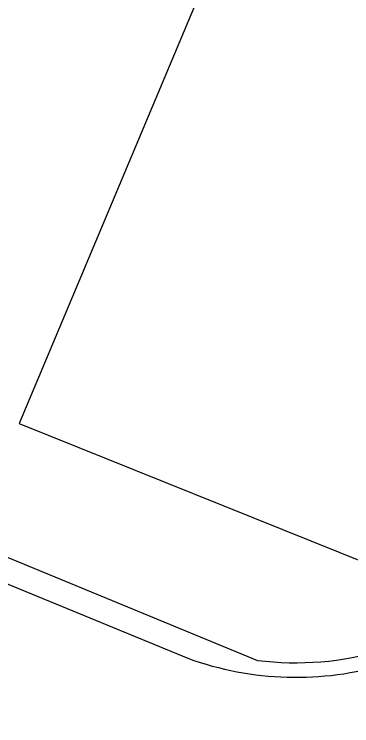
# Model space of a CAD drawing. Header units: metres. Extents: x 324293 to 653279, y 3585589 to 7191434.
# Drawn here: x 334565.71 to 334583.17, y 3600520.69 to 3600557.48 of the extents above; entities that cross this region are included whole.
import ezdxf

# ---------------------------------------------------------------- set-up
doc = ezdxf.new("R2010")
doc.units = ezdxf.units.M
for name, color, linetype in [('asfalt tarahi', 1, 'Continuous'), ('cahman', 80, 'Continuous'), ('divar', 255, 'Continuous'), ('shouldr', 6, 'Continuous')]:
    doc.layers.add(name, color=color, linetype=linetype)

msp = doc.modelspace()

# ---------------------------------------------------------------- hatches: boundary and pattern name
at = {"layer": 'cahman'}
h = msp.add_hatch(dxfattribs=at)
h.set_pattern_fill('AR-SAND', color=256, angle=0.44987, style=0)
h.set_pattern_definition([(37.949870306, (28282.7474, -2517.6114), (-0.0781201379, 1.9262697745), [0, -1.52, 0, -1.7, 0, -1.625]), (7.94987031, (28282.7474, -2517.6114), (1.7475636851, 2.8359547187), [0, -0.82, 0, -1.37, 0, -0.525]), (327.949870306, (28281.5175, -2517.6211), (3.1140014368, 0.0301099917), [0, -0.5, 0, -1.8, 0, -2.35]), (317.94987031, (28281.5175, -2517.621), (2.9991427517, 0.901251527), [0, -0.25, 0, -1.18, 0, -1.35])])
edge = h.paths.add_edge_path()
edge.add_arc((334555.90415, 3600493.26415), 24.09225, 42.958987, 66.648403)
edge.add_line((334522.99831, 3600532.82673), (334565.45366, 3600515.383))
edge.add_arc((334523.52697, 3600533.61501), 0.94914, 77.927493, 237.18332)
edge.add_line((334523.72548, 3600534.54316), (334569.05913, 3600515.88801))
edge.add_arc((334578.46954, 3600542.62966), 28.3491, 250.612985, 264.640178)
edge.add_arc((334575.77932, 3600513.90629), 0.5, 327.174856, 445.166621)
edge.add_arc((334590.65309, 3600504.31155), 17.19995, 147.174856, 161.169571)
edge.add_arc((334573.90048, 3600510.02454), 0.5, 223.177805, 341.169571)

# ---------------------------------------------------------------- linework, layer by layer
at = {"layer": 'asfalt tarahi', "color": 1}
msp.add_line((334512.29118, 3600549.84642, 1313.25213), (334574.69523, 3600524.1755, 1313.25213), dxfattribs=at)
msp.add_arc((334580.28277, 3600539.58918, 1313.25213), 16.39519, 250.074135, 286.71744, dxfattribs=at)
at = {"layer": 'divar'}
for p, q in [((334585.28681, 3600582.34406, 1313.25213), (334565.96862, 3600536.31397, 1313.25213)), ((334565.96862, 3600536.31397, 1313.25213), (334602.94559, 3600521.43384, 1313.25213))]:
    msp.add_line(p, q, dxfattribs=at)
at = {"layer": 'shouldr'}
msp.add_line((334512.77733, 3600551.02251, 1313.25213), (334578.29486, 3600524.0708, 1313.25213), dxfattribs=at)
msp.add_arc((334580.28277, 3600539.58918, 1313.25213), 15.64519, 262.70015, 286.71744, dxfattribs=at)

doc.saveas('drawing.dxf')
